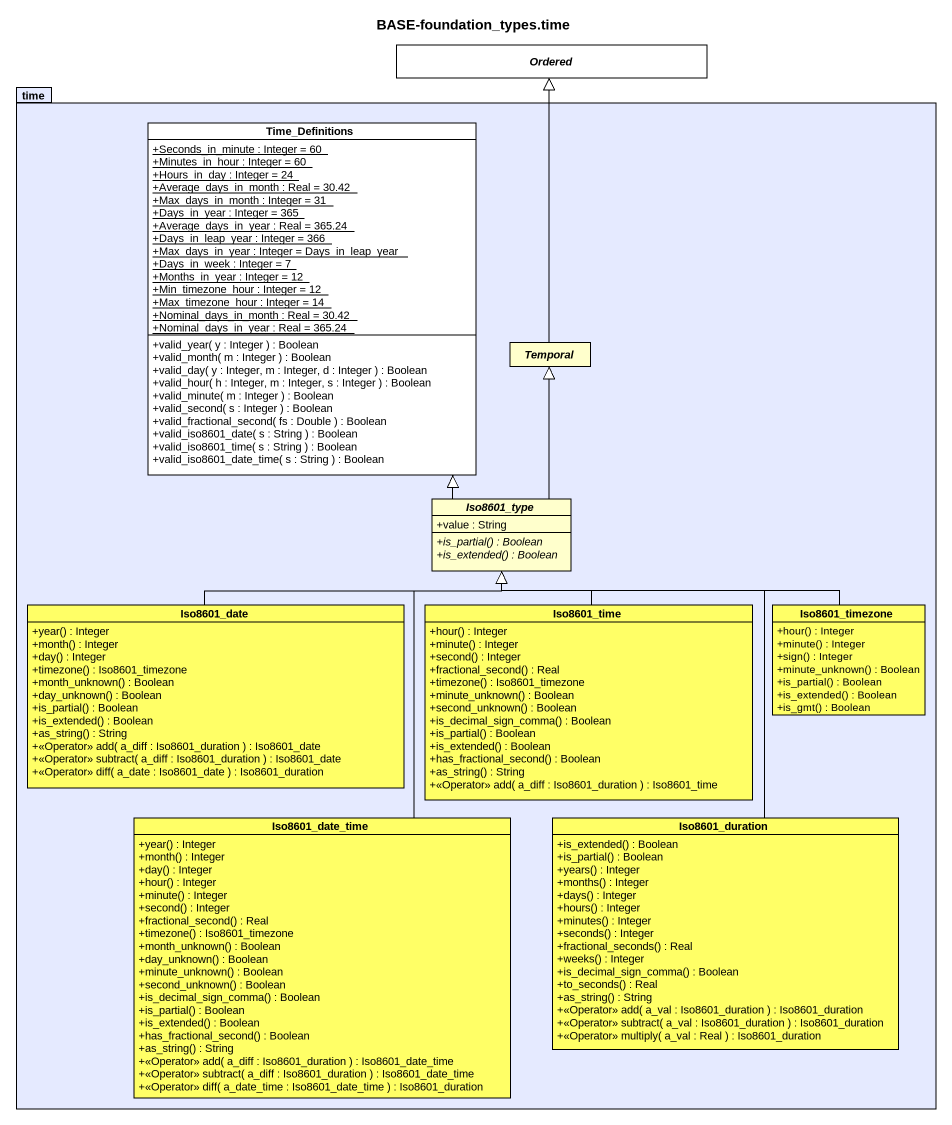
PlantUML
@startuml
title BASE-foundation_types.time
hide circle
hide empty members
skinparam classAttributeIconSize 0
abstract class Ordered #FFFFFF
package time #E5EAFF {
  class Time_Definitions #FFFFFF {
    {static} +Seconds_in_minute : Integer = 60
    {static} +Minutes_in_hour : Integer = 60
    {static} +Hours_in_day : Integer = 24
    {static} +Average_days_in_month : Real = 30.42
    {static} +Max_days_in_month : Integer = 31
    {static} +Days_in_year : Integer = 365
    {static} +Average_days_in_year : Real = 365.24
    {static} +Days_in_leap_year : Integer = 366
    {static} +Max_days_in_year : Integer = Days_in_leap_year
    {static} +Days_in_week : Integer = 7
    {static} +Months_in_year : Integer = 12
    {static} +Min_timezone_hour : Integer = 12
    {static} +Max_timezone_hour : Integer = 14
    {static} +Nominal_days_in_month : Real = 30.42
    {static} +Nominal_days_in_year : Real = 365.24
    +valid_year( y : Integer ) : Boolean
    +valid_month( m : Integer ) : Boolean
    +valid_day( y : Integer, m : Integer, d : Integer ) : Boolean
    +valid_hour( h : Integer, m : Integer, s : Integer ) : Boolean
    +valid_minute( m : Integer ) : Boolean
    +valid_second( s : Integer ) : Boolean
    +valid_fractional_second( fs : Double ) : Boolean
    +valid_iso8601_date( s : String ) : Boolean
    +valid_iso8601_time( s : String ) : Boolean
    +valid_iso8601_date_time( s : String ) : Boolean
  }
  abstract class Temporal #FFFFCC
  abstract class Iso8601_type #FFFFCC {
    +value : String
    {abstract} +is_partial() : Boolean
    {abstract} +is_extended() : Boolean
  }
  class Iso8601_date #FFFF66 {
    +year() : Integer
    +month() : Integer
    +day() : Integer
    +timezone() : Iso8601_timezone
    +month_unknown() : Boolean
    +day_unknown() : Boolean
    +is_partial() : Boolean
    +is_extended() : Boolean
    +as_string() : String
    +<<Operator>> add( a_diff : Iso8601_duration ) : Iso8601_date
    +<<Operator>> subtract( a_diff : Iso8601_duration ) : Iso8601_date
    +<<Operator>> diff( a_date : Iso8601_date ) : Iso8601_duration
  }
  class Iso8601_time #FFFF66 {
    +hour() : Integer
    +minute() : Integer
    +second() : Integer
    +fractional_second() : Real
    +timezone() : Iso8601_timezone
    +minute_unknown() : Boolean
    +second_unknown() : Boolean
    +is_decimal_sign_comma() : Boolean
    +is_partial() : Boolean
    +is_extended() : Boolean
    +has_fractional_second() : Boolean
    +as_string() : String
    +<<Operator>> add( a_diff : Iso8601_duration ) : Iso8601_time
  }
  class Iso8601_timezone #FFFF66 {
    +hour() : Integer
    +minute() : Integer
    +sign() : Integer
    +minute_unknown() : Boolean
    +is_partial() : Boolean
    +is_extended() : Boolean
    +is_gmt() : Boolean
  }
  class Iso8601_date_time #FFFF66 {
    +year() : Integer
    +month() : Integer
    +day() : Integer
    +hour() : Integer
    +minute() : Integer
    +second() : Integer
    +fractional_second() : Real
    +timezone() : Iso8601_timezone
    +month_unknown() : Boolean
    +day_unknown() : Boolean
    +minute_unknown() : Boolean
    +second_unknown() : Boolean
    +is_decimal_sign_comma() : Boolean
    +is_partial() : Boolean
    +is_extended() : Boolean
    +has_fractional_second() : Boolean
    +as_string() : String
    +<<Operator>> add( a_diff : Iso8601_duration ) : Iso8601_date_time
    +<<Operator>> subtract( a_diff : Iso8601_duration ) : Iso8601_date_time
    +<<Operator>> diff( a_date_time : Iso8601_date_time ) : Iso8601_duration
  }
  class Iso8601_duration #FFFF66 {
    +is_extended() : Boolean
    +is_partial() : Boolean
    +years() : Integer
    +months() : Integer
    +days() : Integer
    +hours() : Integer
    +minutes() : Integer
    +seconds() : Integer
    +fractional_seconds() : Real
    +weeks() : Integer
    +is_decimal_sign_comma() : Boolean
    +to_seconds() : Real
    +as_string() : String
    +<<Operator>> add( a_val : Iso8601_duration ) : Iso8601_duration
    +<<Operator>> subtract( a_val : Iso8601_duration ) : Iso8601_duration
    +<<Operator>> multiply( a_val : Real ) : Iso8601_duration
  }
}
Temporal -up-|> Ordered
Iso8601_type -up-|> Time_Definitions
Iso8601_type -up-|> Temporal
Iso8601_date -right-|> Iso8601_type
Iso8601_time -up-|> Iso8601_type
Iso8601_timezone -left-|> Iso8601_type
Iso8601_date_time -up-|> Iso8601_type
Iso8601_duration -up-|> Iso8601_type
@enduml
